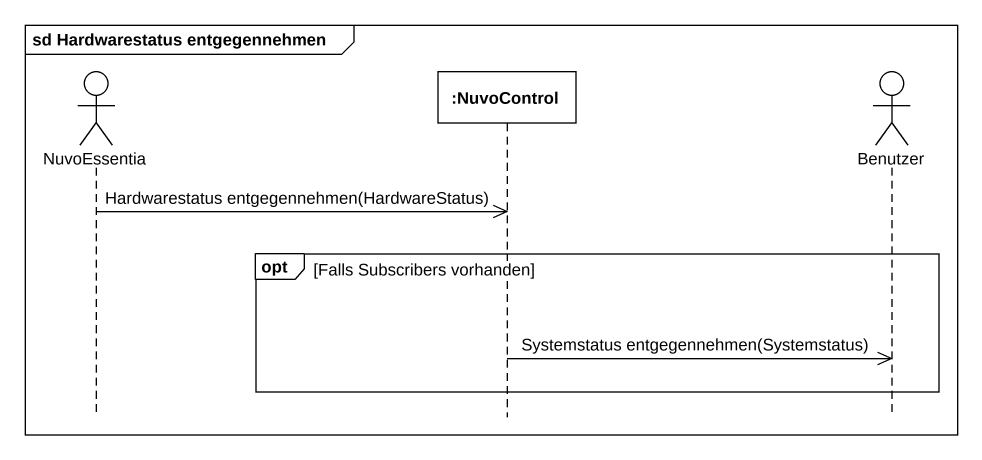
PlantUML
@startuml
mainframe sd Hardwarestatus entgegennehmen
hide footbox
actor NuvoEssentia
participant ":NuvoControl" as NuvoControl
actor Benutzer

NuvoEssentia ->> NuvoControl : Hardwarestatus entgegennehmen(HardwareStatus)
opt Falls Subscribers vorhanden
  NuvoControl ->> Benutzer : Systemstatus entgegennehmen(Systemstatus)
end
@enduml
